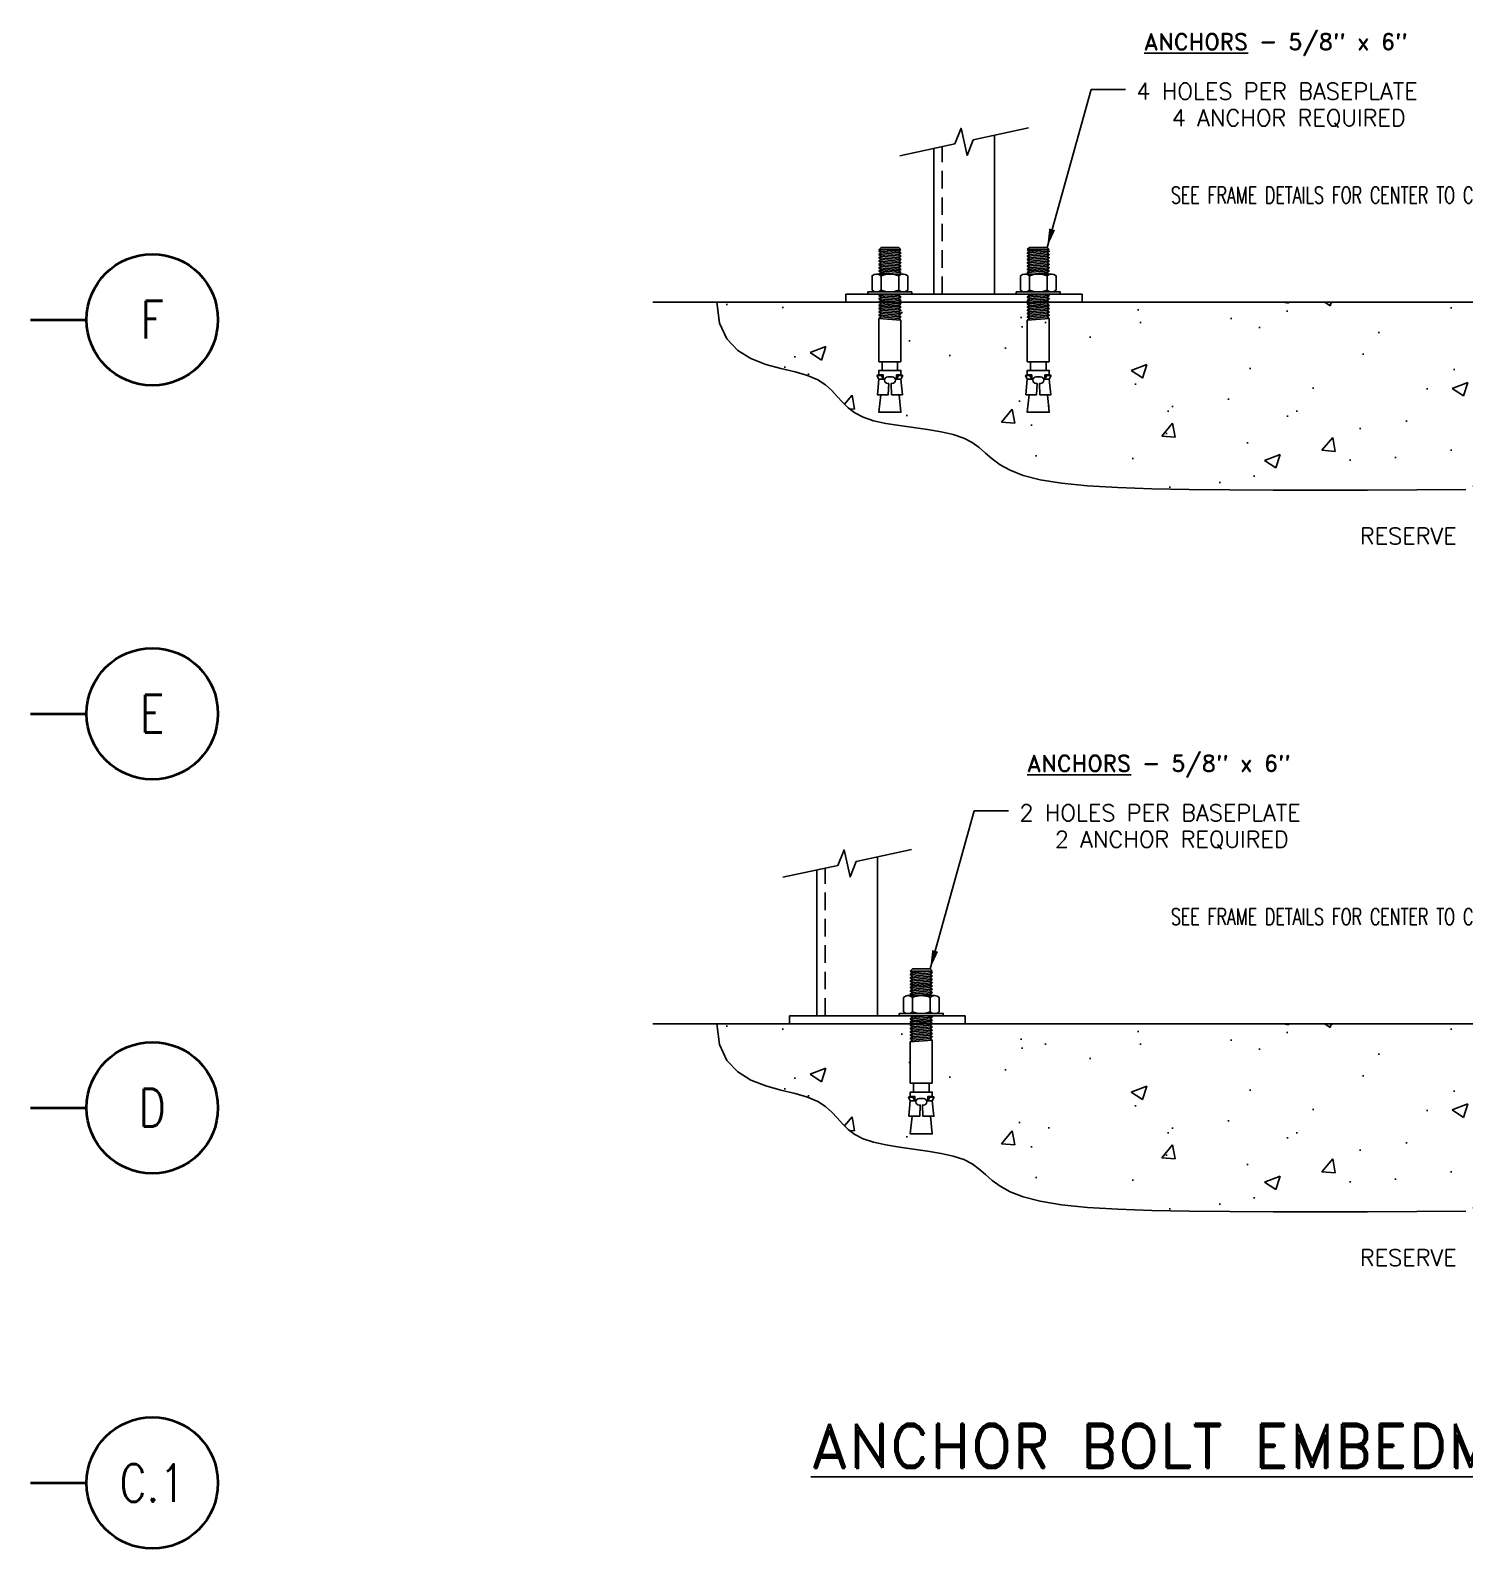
# Model space of a CAD drawing. Header units: inches. Extents: x -1028 to 37906, y -2339 to 19896.
# Drawn here: x 7536 to 9370, y -78 to 1864 of the extents above; entities that cross this region are included whole.
import ezdxf
from ezdxf.enums import TextEntityAlignment as Align

# ---------------------------------------------------------------- set-up
doc = ezdxf.new("R2010")
doc.units = ezdxf.units.IN
doc.header["$LTSCALE"] = 90
doc.header["$MEASUREMENT"] = 0
doc.linetypes.add('HIDDEN', pattern=[0.375, 0.25, -0.125])
for name, color, linetype in [('FDIM', 2, 'Continuous'), ('HIDDENL', 94, 'HIDDEN'), ('OBJBLUE', 5, 'Continuous'), ('OBJCYAN', 4, 'Continuous'), ('OBJMAG', 6, 'Continuous'), ('OBJRED', 1, 'Continuous')]:
    doc.layers.add(name, color=color, linetype=linetype)
doc.layers.add('X02461AFP1$0$UCOLB384', color=6, linetype='Continuous', lineweight=40)
doc.layers.add('X02461AFP1$0$UCOLG2', color=7, linetype='Continuous', lineweight=40)
doc.styles.add('2thirds', font='romans.shx', dxfattribs={"width": 0.7})
doc.styles.add('Romand', font='romand.shx')
doc.styles.add('ROMANS', font='romans', dxfattribs={"width": 0.8})
doc.styles.add('X02461AFP1$0$COLBUB', font='simplex.shx', dxfattribs={"width": 0.8})
doc.dimstyles.new('2TFRAC32$7', dxfattribs={"dimscale": 256, "dimtxt": 0.0938, "dimasz": 0.0938, "dimexe": 0.0625, "dimexo": 0.0625, "dimgap": 0.01, "dimtad": 0, "dimdec": 5, "dimzin": 1, "dimdsep": 46, "dimlunit": 5, "dimtxsty": '2thirds', "dimcen": 0.125, "dimclrd": 256, "dimclre": 256, "dimclrt": 256, "dimadec": 0, "dimazin": 0, "dimtfac": 0.75, "dimtdec": 5, "dimtmove": 0, "dimatfit": 0, "dimfxl": 1, "dimfrac": 2, "dimtolj": 1, "dimtzin": 0, "dimarcsym": 0})

# ---------------------------------------------------------------- blocks, each defined once
blk = doc.blocks.new('CLnumb')
at = {"layer": 'X02461AFP1$0$UCOLB384'}
blk.add_circle((0, 84), 84, dxfattribs=at)
at = {"layer": 'X02461AFP1$0$UCOLB384', "style": 'X02461AFP1$0$COLBUB', "width": 0.8}
blk.add_attdef('384', text='', height=48, dxfattribs=at).set_placement((0, 84), align=Align.MIDDLE_CENTER)
blk = doc.blocks.new('BREAK1')
blk.add_lwpolyline([(-0.3622, -0.0971), (-0.0517, -0.0138), (-0.0166, 0.0946), (0.0166, -0.0946), (0.0517, 0.0138), (0.3622, 0.0971)])

msp = doc.modelspace()

# ---------------------------------------------------------------- hatches: boundary and pattern name
h = msp.add_hatch()
h.set_pattern_fill('AR-CONC', color=256, scale=1.125, style=0)
h.set_pattern_definition([(50, (7746.33, 395.73), (204.958, -17.931), [21.431, -235.744]), (355, (7746.33, 395.73), (-39.648, 214.939), [17.145, -188.595]), (100.451, (7763.41, 394.24), (165.31, 197.006), [18.214, -200.351]), (46.184, (7746.33, 452.88), (304.964, -47.298), [32.147, -353.616]), (96.636, (7771.75, 448.94), (267.08, 278.354), [27.32, -300.527]), (351.184, (7746.33, 452.88), (267.08, 278.353), [25.718, -282.892]), (21, (7774.91, 438.6), (170.567, -115.049), [21.431, -235.744]), (326, (7774.9, 438.6), (69.527, 207.211), [17.145, -188.595]), (71.451, (7789.12, 429), (240.094, 92.163), [18.214, -200.351]), (37.5, (7746.334, 395.73), (3.4747, 95.1244), [0, -186.309, 0, -191.4525, 0, -189.3094]), (7.5, (7746.33, 395.73), (75.172, 112.703), [0, -109.1565, 0, -182.0228, 0, -72.152]), (327.5, (7682.61, 395.73), (152.5394, -6.4448), [0, -71.4375, 0, -222.885, 0, -295.7513]), (317.5, (7654.04, 395.73), (166.645, 28.605), [0, -92.869, 0, -148.0185, 0, -210.026])])
h.paths.add_polyline_path([(9535.172132, 1398.11513), (9530.932339, 1398.11513), (9532.922132, 1417.80263), (9530.988539, 1423.076067), (9532.922132, 1429.05263), (9532.922132, 1516.24013), (8689.477352, 1516.24013), (8689.477352, 1429.05263), (8691.940697, 1422.729314), (8689.494885, 1417.837702), (8691.467145, 1398.11513), (8687.227352, 1398.11513), (8689.477352, 1375.61513), (8661.352352, 1375.61513), (8663.602352, 1398.11513), (8659.362559, 1398.11513), (8661.352352, 1417.80263), (8659.418758, 1423.076067), (8661.352352, 1429.05263), (8661.352352, 1516.24013), (8413.986845, 1516.24013), (8417.385909, 1489.704437), (8426.676682, 1469.600756), (8440.49954, 1454.831724), (8457.494857, 1444.299982), (8476.303007, 1436.908168), (8495.564366, 1431.558923), (8513.919309, 1427.154885), (8530.008209, 1422.598695), (8542.83653, 1417.027947), (8552.870096, 1410.520065), (8560.939815, 1403.387426), (8567.8766, 1395.942408), (8574.511362, 1388.497391), (8581.675011, 1381.364751), (8590.198458, 1374.856869), (8600.912615, 1369.286121), (8614.384007, 1364.860761), (8630.121614, 1361.372536), (8647.370031, 1358.509068), (8665.373853, 1355.957978), (8683.377676, 1353.406888), (8700.626093, 1350.54342), (8716.3637, 1347.055195), (8729.835091, 1342.629835), (8740.601366, 1337.059087), (8749.489636, 1330.551205), (8757.643517, 1323.418566), (8766.206625, 1315.973548), (8776.322577, 1308.528531), (8789.134987, 1301.395892), (8805.787473, 1294.888009), (8827.423649, 1289.317262), (8854.928364, 1284.917933), (8888.151391, 1281.611929), (8926.683734, 1279.24306), (8970.116399, 1277.655136), (9018.04039, 1276.69197), (9070.046713, 1276.197371), (9125.726372, 1276.01515), (9184.670373, 1275.989118), (9246.291261, 1276.01515), (9309.287746, 1276.197371), (9372.180077, 1276.69197), (9433.488504, 1277.655136), (9491.733278, 1279.24306), (9545.434649, 1281.611929), (9593.112867, 1284.917933), (9633.288181, 1289.317262), (9664.977556, 1294.888009), (9689.184812, 1301.395892), (9707.410484, 1308.528531), (9721.155105, 1315.973548), (9731.919209, 1323.418566), (9741.203332, 1330.551205), (9750.508006, 1337.059087), (9761.333767, 1342.629835), (9774.805159, 1347.055195), (9790.542765, 1350.54342), (9807.791183, 1353.406888), (9825.795005, 1355.957978), (9843.798827, 1358.509068), (9861.047244, 1361.372536), (9876.784851, 1364.860761), (9890.256243, 1369.286121), (9900.9704, 1374.856869), (9909.493847, 1381.364751), (9916.657496, 1388.497391), (9923.292258, 1395.942408), (9930.229043, 1403.387426), (9938.298763, 1410.520065), (9948.332328, 1417.027947), (9961.160649, 1422.598695), (9977.249549, 1427.154885), (9995.604492, 1431.558923), (10014.865851, 1436.908168), (10033.674002, 1444.299982), (10050.669318, 1454.831724), (10064.492176, 1469.600756), (10073.782949, 1489.704437), (10077.182013, 1516.24013), (9743.859632, 1516.24013), (9743.859632, 1429.05263), (9746.322977, 1422.729314), (9743.877165, 1417.837702), (9745.849425, 1398.11513), (9741.609632, 1398.11513), (9743.859632, 1375.61513), (9715.734632, 1375.61513), (9717.984632, 1398.11513), (9713.744839, 1398.11513), (9715.734632, 1417.80263), (9713.801039, 1423.076067), (9715.734632, 1429.05263), (9715.734632, 1516.24013), (9561.047132, 1516.24013), (9561.047132, 1429.05263), (9563.510477, 1422.729314), (9561.064665, 1417.837702), (9563.036925, 1398.11513), (9558.797132, 1398.11513), (9561.047132, 1375.61513), (9532.922132, 1375.61513)])
h = msp.add_hatch()
h.set_pattern_fill('AR-CONC', color=256, scale=1.125, style=0)
h.set_pattern_definition([(50, (7746.33, -527.31), (204.958, -17.931), [21.431, -235.744]), (355, (7746.33, -527.31), (-39.648, 214.939), [17.145, -188.595]), (100.451, (7763.41, -528.8), (165.31, 197.006), [18.214, -200.351]), (46.184, (7746.33, -470.16), (304.964, -47.298), [32.147, -353.616]), (96.636, (7771.75, -474.1), (267.08, 278.354), [27.32, -300.527]), (351.184, (7746.33, -470.16), (267.08, 278.353), [25.718, -282.892]), (21, (7774.91, -484.45), (170.567, -115.049), [21.431, -235.744]), (326, (7774.9, -484.45), (69.527, 207.211), [17.145, -188.595]), (71.451, (7789.12, -494.04), (240.094, 92.163), [18.214, -200.351]), (37.5, (7746.334, -527.315), (3.4747, 95.1244), [0, -186.309, 0, -191.4525, 0, -189.3094]), (7.5, (7746.33, -527.31), (75.172, 112.703), [0, -109.1565, 0, -182.0228, 0, -72.152]), (327.5, (7682.61, -527.315), (152.5394, -6.4448), [0, -71.4375, 0, -222.885, 0, -295.7513]), (317.5, (7654.04, -527.31), (166.645, 28.605), [0, -92.869, 0, -148.0185, 0, -210.026])])
h.paths.add_polyline_path([(9535.172132, 475.068402), (9530.932339, 475.068402), (9532.922132, 494.755902), (9530.988539, 500.02934), (9532.922132, 506.005902), (9532.922132, 593.193402), (8689.477352, 593.193402), (8689.477352, 506.005902), (8691.940697, 499.682586), (8689.494885, 494.790974), (8691.467145, 475.068402), (8687.227352, 475.068402), (8689.477352, 452.568402), (8661.352352, 452.568402), (8663.602352, 475.068402), (8659.362559, 475.068402), (8661.352352, 494.755902), (8659.418758, 500.02934), (8661.352352, 506.005902), (8661.352352, 593.193402), (8413.986845, 593.193402), (8417.385909, 566.65771), (8426.676682, 546.554028), (8440.49954, 531.784996), (8457.494857, 521.253254), (8476.303007, 513.86144), (8495.564366, 508.512195), (8513.919309, 504.108157), (8530.008209, 499.551967), (8542.83653, 493.98122), (8552.870096, 487.473337), (8560.939815, 480.340698), (8567.8766, 472.89568), (8574.511362, 465.450663), (8581.675011, 458.318024), (8590.198458, 451.810141), (8600.912615, 446.239394), (8614.384007, 441.814034), (8630.121614, 438.325809), (8647.370031, 435.46234), (8665.373853, 432.911251), (8683.377676, 430.360161), (8700.626093, 427.496692), (8716.3637, 424.008467), (8729.835091, 419.583107), (8740.601366, 414.01236), (8749.489636, 407.504477), (8757.643517, 400.371838), (8766.206625, 392.926821), (8776.322577, 385.481803), (8789.134987, 378.349164), (8805.787473, 371.841281), (8827.423649, 366.270534), (8854.928364, 361.871205), (8888.151391, 358.565201), (8926.683734, 356.196332), (8970.116399, 354.608409), (9018.04039, 353.645242), (9070.046713, 353.150643), (9125.726372, 352.968422), (9184.670373, 352.942391), (9246.291261, 352.968422), (9309.287746, 353.150643), (9372.180077, 353.645242), (9433.488504, 354.608409), (9491.733278, 356.196332), (9545.434649, 358.565201), (9593.112867, 361.871205), (9633.288181, 366.270534), (9664.977556, 371.841281), (9689.184812, 378.349164), (9707.410484, 385.481803), (9721.155105, 392.926821), (9731.919209, 400.371838), (9741.203332, 407.504477), (9750.508006, 414.01236), (9761.333767, 419.583107), (9774.805159, 424.008467), (9790.542765, 427.496692), (9807.791183, 430.360161), (9825.795005, 432.911251), (9843.798827, 435.46234), (9861.047244, 438.325809), (9876.784851, 441.814034), (9890.256243, 446.239394), (9900.9704, 451.810141), (9909.493847, 458.318024), (9916.657496, 465.450663), (9923.292258, 472.89568), (9930.229043, 480.340698), (9938.298763, 487.473337), (9948.332328, 493.98122), (9961.160649, 499.551967), (9977.249549, 504.108157), (9995.604492, 508.512195), (10014.865851, 513.86144), (10033.674002, 521.253254), (10050.669318, 531.784996), (10064.492176, 546.554028), (10073.782949, 566.65771), (10077.182013, 593.193402), (9743.859632, 593.193402), (9743.859632, 506.005902), (9746.322977, 499.682586), (9743.877165, 494.790974), (9745.849425, 475.068402), (9741.609632, 475.068402), (9743.859632, 452.568402), (9715.734632, 452.568402), (9717.984632, 475.068402), (9713.744839, 475.068402), (9715.734632, 494.755902), (9713.801039, 500.02934), (9715.734632, 506.005902), (9715.734632, 593.193402), (9561.047132, 593.193402), (9561.047132, 506.005902), (9563.510477, 499.682586), (9561.064665, 494.790974), (9563.036925, 475.068402), (9558.797132, 475.068402), (9561.047132, 452.568402), (9532.922132, 452.568402)])

# ---------------------------------------------------------------- linework, layer by layer
for p, q in [((8331.953506, 1516.24013), (10159.215352, 1516.24013)), ((8331.953506, 593.193402), (10159.215352, 593.193402))]:
    msp.add_line(p, q)
for points in [[(8413.986845, 1516.24013), (8417.385909, 1489.704437), (8426.676682, 1469.600756), (8440.49954, 1454.831724), (8457.494857, 1444.299982), (8476.303007, 1436.908168), (8495.564366, 1431.558923), (8513.919309, 1427.154885), (8530.008209, 1422.598695), (8542.83653, 1417.027947), (8552.870096, 1410.520065), (8560.939815, 1403.387426), (8567.8766, 1395.942408), (8574.511362, 1388.497391), (8581.675011, 1381.364751), (8590.198458, 1374.856869), (8600.912615, 1369.286121), (8614.384007, 1364.860761), (8630.121614, 1361.372536), (8647.370031, 1358.509068), (8665.373853, 1355.957978), (8683.377676, 1353.406888), (8700.626093, 1350.54342), (8716.3637, 1347.055195), (8729.835091, 1342.629835), (8740.601366, 1337.059087), (8749.489636, 1330.551205), (8757.643517, 1323.418566), (8766.206625, 1315.973548), (8776.322577, 1308.528531), (8789.134987, 1301.395892), (8805.787473, 1294.888009), (8827.423649, 1289.317262), (8854.928364, 1284.917933), (8888.151391, 1281.611929), (8926.683734, 1279.24306), (8970.116399, 1277.655136), (9018.04039, 1276.69197), (9070.046713, 1276.197371), (9125.726372, 1276.01515), (9184.670373, 1275.989118), (9246.291261, 1276.01515), (9309.287746, 1276.197371), (9372.180077, 1276.69197)], [(8413.986845, 593.193402), (8417.385909, 566.65771), (8426.676682, 546.554028), (8440.49954, 531.784996), (8457.494857, 521.253254), (8476.303007, 513.86144), (8495.564366, 508.512195), (8513.919309, 504.108157), (8530.008209, 499.551967), (8542.83653, 493.98122), (8552.870096, 487.473337), (8560.939815, 480.340698), (8567.8766, 472.89568), (8574.511362, 465.450663), (8581.675011, 458.318024), (8590.198458, 451.810141), (8600.912615, 446.239394), (8614.384007, 441.814034), (8630.121614, 438.325809), (8647.370031, 435.46234), (8665.373853, 432.911251), (8683.377676, 430.360161), (8700.626093, 427.496692), (8716.3637, 424.008467), (8729.835091, 419.583107), (8740.601366, 414.01236), (8749.489636, 407.504477), (8757.643517, 400.371838), (8766.206625, 392.926821), (8776.322577, 385.481803), (8789.134987, 378.349164), (8805.787473, 371.841281), (8827.423649, 366.270534), (8854.928364, 361.871205), (8888.151391, 358.565201), (8926.683734, 356.196332), (8970.116399, 354.608409), (9018.04039, 353.645242), (9070.046713, 353.150643), (9125.726372, 352.968422), (9184.670373, 352.942391), (9246.291261, 352.968422), (9309.287746, 353.150643), (9372.180077, 353.645242)]]:
    msp.add_lwpolyline(points)
at = {"layer": 'HIDDENL'}
for p, q in [((8702.02969, 1526.787005), (8702.02969, 1715.486189)), ((8552.365165, 603.740277), (8552.365165, 792.439462))]:
    msp.add_line(p, q, dxfattribs=at)
at = {"layer": 'OBJBLUE'}
for p, q in [((8649.295315, 1579.52138), (8621.170315, 1581.630755)), ((8649.295315, 1575.30263), (8621.170315, 1577.412005)), ((8649.295315, 1571.08388), (8621.170315, 1573.193255)), ((8646.482815, 1577.412005), (8623.982815, 1579.52138)), ((8646.482815, 1573.193255), (8623.982815, 1575.30263)), ((8811.016877, 1579.52138), (8839.141877, 1581.630755)), ((8811.016877, 1575.30263), (8839.141877, 1577.412005)), ((8811.016877, 1571.08388), (8839.141877, 1573.193255)), ((8813.829377, 1577.412005), (8836.329377, 1579.52138)), ((8813.829377, 1573.193255), (8836.329377, 1575.30263)), ((8649.295315, 1566.86513), (8621.170315, 1568.974505)), ((8649.295315, 1562.64638), (8621.170315, 1564.755755)), ((8649.295315, 1558.42763), (8621.170315, 1560.537005)), ((8649.295315, 1554.20888), (8621.170315, 1556.318255)), ((8646.482815, 1568.974505), (8623.982815, 1571.08388)), ((8646.482815, 1564.755755), (8623.982815, 1566.86513)), ((8646.482815, 1560.537005), (8623.982815, 1562.64638)), ((8646.482815, 1556.318255), (8623.982815, 1558.42763)), ((8642.631715, 1552.460545), (8623.982815, 1554.20888)), ((8811.016877, 1566.86513), (8839.141877, 1568.974505)), ((8811.016877, 1562.64638), (8839.141877, 1564.755755)), ((8811.016877, 1558.42763), (8839.141877, 1560.537005)), ((8811.016877, 1554.20888), (8839.141877, 1556.318255)), ((8813.829377, 1568.974505), (8836.329377, 1571.08388)), ((8813.829377, 1564.755755), (8836.329377, 1566.86513)), ((8813.829377, 1560.537005), (8836.329377, 1562.64638)), ((8813.829377, 1556.318255), (8836.329377, 1558.42763)), ((8817.680477, 1552.460545), (8836.329377, 1554.20888)), ((8649.295315, 1522.929295), (8621.170315, 1525.03867)), ((8649.295315, 1518.710545), (8621.170315, 1520.81992)), ((8649.295315, 1514.491795), (8621.170315, 1516.60117)), ((8646.482815, 1520.81992), (8623.982815, 1522.929295)), ((8646.482815, 1516.60117), (8623.982815, 1518.710545)), ((8646.482815, 1525.03867), (8627.833926, 1526.787005)), ((8811.016877, 1522.929295), (8839.141877, 1525.03867)), ((8811.016877, 1518.710545), (8839.141877, 1520.81992)), ((8811.016877, 1514.491795), (8839.141877, 1516.60117)), ((8813.829377, 1525.03867), (8832.478266, 1526.787005)), ((8813.829377, 1520.81992), (8836.329377, 1522.929295)), ((8813.829377, 1516.60117), (8836.329377, 1518.710545)), ((8649.295315, 1510.273045), (8621.170315, 1512.38242)), ((8649.295315, 1506.054295), (8621.170315, 1508.16367)), ((8649.295315, 1501.835545), (8621.170315, 1503.94492)), ((8649.295315, 1497.616795), (8621.170315, 1499.72617)), ((8649.295315, 1493.398045), (8621.170315, 1495.50742)), ((8646.482815, 1512.38242), (8623.982815, 1514.491795)), ((8646.482815, 1508.16367), (8623.982815, 1510.273045)), ((8646.482815, 1503.94492), (8623.982815, 1506.054295)), ((8646.482815, 1499.72617), (8623.982815, 1501.835545)), ((8646.482815, 1495.50742), (8623.982815, 1497.616795)), ((8811.016877, 1510.273045), (8839.141877, 1512.38242)), ((8811.016877, 1506.054295), (8839.141877, 1508.16367)), ((8811.016877, 1501.835545), (8839.141877, 1503.94492)), ((8811.016877, 1497.616795), (8839.141877, 1499.72617)), ((8811.016877, 1493.398045), (8839.141877, 1495.50742)), ((8813.829377, 1512.38242), (8836.329377, 1514.491795)), ((8813.829377, 1508.16367), (8836.329377, 1510.273045)), ((8813.829377, 1503.94492), (8836.329377, 1506.054295)), ((8813.829377, 1499.72617), (8836.329377, 1501.835545)), ((8813.829377, 1495.50742), (8836.329377, 1497.616795)), ((8649.295315, 1440.30263), (8621.170315, 1440.30263)), ((8811.016877, 1440.30263), (8839.141877, 1440.30263)), ((8661.352352, 656.474652), (8689.477352, 658.584027)), ((8661.352352, 652.255902), (8689.477352, 654.365277)), ((8661.352352, 648.037152), (8689.477352, 650.146527)), ((8661.352352, 643.818402), (8689.477352, 645.927777)), ((8661.352352, 639.599652), (8689.477352, 641.709027)), ((8664.164852, 654.365277), (8686.664852, 656.474652)), ((8664.164852, 650.146527), (8686.664852, 652.255902)), ((8664.164852, 645.927777), (8686.664852, 648.037152)), ((8664.164852, 641.709027), (8686.664852, 643.818402)), ((8661.352352, 635.380902), (8689.477352, 637.490277)), ((8661.352352, 631.162152), (8689.477352, 633.271527)), ((8664.164852, 637.490277), (8686.664852, 639.599652)), ((8664.164852, 633.271527), (8686.664852, 635.380902)), ((8668.015952, 629.413818), (8686.664852, 631.162152)), ((8664.164852, 601.991943), (8682.813741, 603.740277)), ((8661.352352, 599.882568), (8689.477352, 601.991943)), ((8661.352352, 595.663818), (8689.477352, 597.773193)), ((8661.352352, 591.445068), (8689.477352, 593.554443)), ((8661.352352, 587.226318), (8689.477352, 589.335693)), ((8661.352352, 583.007568), (8689.477352, 585.116943)), ((8664.164852, 597.773193), (8686.664852, 599.882568)), ((8664.164852, 593.554443), (8686.664852, 595.663818)), ((8664.164852, 589.335693), (8686.664852, 591.445068)), ((8664.164852, 585.116943), (8686.664852, 587.226318)), ((8664.164852, 580.898193), (8686.664852, 583.007568)), ((8661.352352, 578.788818), (8689.477352, 580.898193)), ((8661.352352, 574.570068), (8689.477352, 576.679443)), ((8661.352352, 570.351318), (8689.477352, 572.460693)), ((8664.164852, 576.679443), (8686.664852, 578.788818)), ((8664.164852, 572.460693), (8686.664852, 574.570068)), ((8661.352352, 517.255902), (8689.477352, 517.255902))]:
    msp.add_line(p, q, dxfattribs=at)
for points in [[(8623.982815, 1583.74013), (8621.170315, 1581.630755), (8623.982815, 1579.52138), (8621.170315, 1577.412005), (8623.982815, 1575.30263), (8621.170315, 1573.193255), (8623.982815, 1571.08388), (8621.170315, 1568.974505), (8623.982815, 1566.86513), (8621.170315, 1564.755755), (8623.982815, 1562.64638), (8621.170315, 1560.537005), (8623.982815, 1558.42763), (8621.170315, 1556.318255), (8623.982815, 1554.20888), (8621.651702, 1552.460545)], [(8646.482815, 1586.55263), (8623.982815, 1586.55263), (8621.411386, 1583.981201), (8646.482815, 1581.630755)], [(8649.295315, 1583.74013), (8623.982815, 1583.74013)], [(8649.295315, 1583.74013), (8646.482815, 1586.55263)], [(8649.295315, 1583.74013), (8646.482815, 1581.630755), (8649.295315, 1579.52138), (8646.482815, 1577.412005), (8649.295315, 1575.30263), (8646.482815, 1573.193255), (8649.295315, 1571.08388), (8646.482815, 1568.974505), (8649.295315, 1566.86513), (8646.482815, 1564.755755), (8649.295315, 1562.64638), (8646.482815, 1560.537005), (8649.295315, 1558.42763), (8646.482815, 1556.318255), (8649.295315, 1554.20888), (8646.964202, 1552.460545)], [(8811.016877, 1583.74013), (8813.829377, 1586.55263)], [(8811.016877, 1583.74013), (8836.329377, 1583.74013)], [(8811.016877, 1583.74013), (8813.829377, 1581.630755), (8811.016877, 1579.52138), (8813.829377, 1577.412005), (8811.016877, 1575.30263), (8813.829377, 1573.193255), (8811.016877, 1571.08388), (8813.829377, 1568.974505), (8811.016877, 1566.86513), (8813.829377, 1564.755755), (8811.016877, 1562.64638), (8813.829377, 1560.537005), (8811.016877, 1558.42763), (8813.829377, 1556.318255), (8811.016877, 1554.20888), (8813.34799, 1552.460545)], [(8813.829377, 1586.55263), (8836.329377, 1586.55263), (8838.900806, 1583.981201), (8813.829377, 1581.630755)], [(8836.329377, 1583.74013), (8839.141877, 1581.630755), (8836.329377, 1579.52138), (8839.141877, 1577.412005), (8836.329377, 1575.30263), (8839.141877, 1573.193255), (8836.329377, 1571.08388), (8839.141877, 1568.974505), (8836.329377, 1566.86513), (8839.141877, 1564.755755), (8836.329377, 1562.64638), (8839.141877, 1560.537005), (8836.329377, 1558.42763), (8839.141877, 1556.318255), (8836.329377, 1554.20888), (8838.66049, 1552.460545)], [(8623.501427, 1526.787005), (8621.170315, 1525.03867), (8623.982815, 1522.929295), (8621.170315, 1520.81992), (8623.982815, 1518.710545), (8621.170315, 1516.60117), (8623.982815, 1514.491795), (8621.170315, 1512.38242), (8623.982815, 1510.273045), (8621.170315, 1508.16367), (8623.982815, 1506.054295), (8621.170315, 1503.94492), (8623.982815, 1501.835545), (8621.170315, 1499.72617), (8623.982815, 1497.616795), (8621.170315, 1495.50742)], [(8648.813927, 1526.787005), (8646.482815, 1525.03867), (8649.295315, 1522.929295), (8646.482815, 1520.81992), (8649.295315, 1518.710545), (8646.482815, 1516.60117), (8649.295315, 1514.491795), (8646.482815, 1512.38242), (8649.295315, 1510.273045), (8646.482815, 1508.16367), (8649.295315, 1506.054295), (8646.482815, 1503.94492), (8649.295315, 1501.835545), (8646.482815, 1499.72617), (8649.295315, 1497.616795), (8646.482815, 1495.50742), (8649.295315, 1493.398045)], [(8811.498265, 1526.787005), (8813.829377, 1525.03867), (8811.016877, 1522.929295), (8813.829377, 1520.81992), (8811.016877, 1518.710545), (8813.829377, 1516.60117), (8811.016877, 1514.491795), (8813.829377, 1512.38242), (8811.016877, 1510.273045), (8813.829377, 1508.16367), (8811.016877, 1506.054295), (8813.829377, 1503.94492), (8811.016877, 1501.835545), (8813.829377, 1499.72617), (8811.016877, 1497.616795), (8813.829377, 1495.50742), (8811.016877, 1493.398045)], [(8836.810765, 1526.787005), (8839.141877, 1525.03867), (8836.329377, 1522.929295), (8839.141877, 1520.81992), (8836.329377, 1518.710545), (8839.141877, 1516.60117), (8836.329377, 1514.491795), (8839.141877, 1512.38242), (8836.329377, 1510.273045), (8839.141877, 1508.16367), (8836.329377, 1506.054295), (8839.141877, 1503.94492), (8836.329377, 1501.835545), (8839.141877, 1499.72617), (8836.329377, 1497.616795), (8839.141877, 1495.50742)], [(8621.170315, 1495.50742), (8621.170315, 1440.30263)], [(8839.141877, 1495.50742), (8839.141877, 1440.30263)], [(8649.295315, 1440.30263), (8649.295315, 1493.398045)], [(8811.016877, 1440.30263), (8811.016877, 1493.398045)], [(8625.389065, 1440.30263), (8625.389065, 1429.05263)], [(8645.076565, 1429.05263), (8645.076565, 1440.30263)], [(8815.235627, 1429.05263), (8815.235627, 1440.30263)], [(8834.923127, 1440.30263), (8834.923127, 1429.05263)], [(8623.420315, 1398.11513), (8621.170315, 1375.61513), (8649.295315, 1375.61513), (8647.045315, 1398.11513)], [(8836.891877, 1398.11513), (8839.141877, 1375.61513), (8811.016877, 1375.61513), (8813.266877, 1398.11513)], [(8661.352352, 660.693402), (8664.164852, 663.505902)], [(8661.352352, 660.693402), (8664.164852, 658.584027), (8661.352352, 656.474652), (8664.164852, 654.365277), (8661.352352, 652.255902), (8664.164852, 650.146527), (8661.352352, 648.037152), (8664.164852, 645.927777), (8661.352352, 643.818402), (8664.164852, 641.709027), (8661.352352, 639.599652), (8664.164852, 637.490277), (8661.352352, 635.380902), (8664.164852, 633.271527), (8661.352352, 631.162152), (8663.683465, 629.413818)], [(8661.352352, 660.693402), (8686.664852, 660.693402)], [(8664.164852, 663.505902), (8686.664852, 663.505902), (8689.236281, 660.934473), (8664.164852, 658.584027)], [(8686.664852, 660.693402), (8689.477352, 658.584027), (8686.664852, 656.474652), (8689.477352, 654.365277), (8686.664852, 652.255902), (8689.477352, 650.146527), (8686.664852, 648.037152), (8689.477352, 645.927777), (8686.664852, 643.818402), (8689.477352, 641.709027), (8686.664852, 639.599652), (8689.477352, 637.490277), (8686.664852, 635.380902), (8689.477352, 633.271527), (8686.664852, 631.162152), (8688.995965, 629.413818)], [(8661.83374, 603.740277), (8664.164852, 601.991943), (8661.352352, 599.882568), (8664.164852, 597.773193), (8661.352352, 595.663818), (8664.164852, 593.554443), (8661.352352, 591.445068), (8664.164852, 589.335693), (8661.352352, 587.226318), (8664.164852, 585.116943), (8661.352352, 583.007568), (8664.164852, 580.898193), (8661.352352, 578.788818), (8664.164852, 576.679443), (8661.352352, 574.570068), (8664.164852, 572.460693), (8661.352352, 570.351318)], [(8687.14624, 603.740277), (8689.477352, 601.991943), (8686.664852, 599.882568), (8689.477352, 597.773193), (8686.664852, 595.663818), (8689.477352, 593.554443), (8686.664852, 591.445068), (8689.477352, 589.335693), (8686.664852, 587.226318), (8689.477352, 585.116943), (8686.664852, 583.007568), (8689.477352, 580.898193), (8686.664852, 578.788818), (8689.477352, 576.679443), (8686.664852, 574.570068), (8689.477352, 572.460693)], [(8661.352352, 517.255902), (8661.352352, 570.351318)], [(8689.477352, 572.460693), (8689.477352, 517.255902)], [(8665.571102, 506.005902), (8665.571102, 517.255902)], [(8685.258602, 517.255902), (8685.258602, 506.005902)], [(8687.227352, 475.068402), (8689.477352, 452.568402), (8661.352352, 452.568402), (8663.602352, 475.068402)]]:
    msp.add_lwpolyline(points, dxfattribs=at)
at = {"layer": 'OBJCYAN'}
for p, q in [((8618.182939, 1552.460545), (8652.28269, 1552.460545)), ((8623.866231, 1550.170647), (8623.866231, 1531.889397)), ((8646.599399, 1550.170647), (8646.599399, 1531.889397)), ((8657.965982, 1550.170647), (8657.965982, 1531.889397)), ((8802.34621, 1550.170647), (8802.34621, 1531.889397)), ((8842.129253, 1552.460545), (8808.029502, 1552.460545)), ((8813.712794, 1550.170647), (8813.712794, 1531.889397)), ((8836.445961, 1550.170647), (8836.445961, 1531.889397)), ((8618.182939, 1529.599505), (8652.28269, 1529.599505)), ((8842.129253, 1529.599505), (8808.029502, 1529.599505)), ((8619.236721, 1423.076067), (8618.70697, 1422.729314)), ((8624.33197, 1422.729314), (8618.70697, 1422.729314)), ((8619.236721, 1423.076067), (8624.861721, 1423.076067)), ((8624.861721, 1423.076067), (8624.33197, 1422.729314)), ((8626.795315, 1417.80263), (8624.33197, 1422.729314)), ((8626.795315, 1419.20888), (8624.861721, 1423.076067)), ((8643.670315, 1419.20888), (8645.603909, 1423.076067)), ((8643.670315, 1417.80263), (8646.13366, 1422.729314)), ((8645.603909, 1423.076067), (8646.13366, 1422.729314)), ((8651.228909, 1423.076067), (8645.603909, 1423.076067)), ((8646.13366, 1422.729314), (8651.75866, 1422.729314)), ((8651.228909, 1423.076067), (8651.75866, 1422.729314)), ((8809.083284, 1423.076067), (8808.553532, 1422.729314)), ((8814.178532, 1422.729314), (8808.553532, 1422.729314)), ((8809.083284, 1423.076067), (8814.708284, 1423.076067)), ((8814.708284, 1423.076067), (8814.178532, 1422.729314)), ((8816.641877, 1417.80263), (8814.178532, 1422.729314)), ((8816.641877, 1419.20888), (8814.708284, 1423.076067)), ((8833.516877, 1419.20888), (8835.450471, 1423.076067)), ((8833.516877, 1417.80263), (8835.980222, 1422.729314)), ((8835.450471, 1423.076067), (8835.980222, 1422.729314)), ((8841.075471, 1423.076067), (8835.450471, 1423.076067)), ((8835.980222, 1422.729314), (8841.605222, 1422.729314)), ((8841.075471, 1423.076067), (8841.605222, 1422.729314)), ((8652.681685, 627.12392), (8652.681685, 608.84267)), ((8692.464728, 629.413818), (8658.364977, 629.413818)), ((8664.048268, 627.12392), (8664.048268, 608.84267)), ((8686.781436, 627.12392), (8686.781436, 608.84267)), ((8692.464728, 606.552777), (8658.364977, 606.552777)), ((8659.418758, 500.02934), (8658.889007, 499.682586)), ((8664.514007, 499.682586), (8658.889007, 499.682586)), ((8659.418758, 500.02934), (8665.043758, 500.02934)), ((8665.043758, 500.02934), (8664.514007, 499.682586)), ((8666.977352, 494.755902), (8664.514007, 499.682586)), ((8666.977352, 496.162152), (8665.043758, 500.02934)), ((8683.852352, 496.162152), (8685.785946, 500.02934)), ((8683.852352, 494.755902), (8686.315697, 499.682586)), ((8691.410946, 500.02934), (8685.785946, 500.02934)), ((8685.785946, 500.02934), (8686.315697, 499.682586)), ((8686.315697, 499.682586), (8691.940697, 499.682586)), ((8691.410946, 500.02934), (8691.940697, 499.682586))]:
    msp.add_line(p, q, dxfattribs=at)
for points in [[(8657.965982, 1550.170647, 0.402917), (8646.599399, 1550.170647, 0.201459), (8623.866231, 1550.170647, 0.402917), (8612.499647, 1550.170647), (8612.499647, 1531.889397, 0.402917), (8623.866231, 1531.889397, 0.201459), (8646.599399, 1531.889397, 0.402917), (8657.965982, 1531.889397)], [(8802.34621, 1550.170647, -0.402917), (8813.712794, 1550.170647, -0.201459), (8836.445961, 1550.170647, -0.402917), (8847.812545, 1550.170647), (8847.812545, 1531.889397, -0.402917), (8836.445961, 1531.889397, -0.201459), (8813.712794, 1531.889397, -0.402917), (8802.34621, 1531.889397)], [(8621.152782, 1417.837702), (8619.180522, 1398.11513), (8633.12344, 1398.11513), (8633.826565, 1412.356246), (8632.420315, 1412.356246, -1), (8632.420315, 1420.793746), (8638.045315, 1420.793746, -1), (8638.045315, 1412.356246), (8636.639065, 1412.356246), (8637.34219, 1398.11513), (8651.285108, 1398.11513)], [(8839.15941, 1417.837702), (8841.13167, 1398.11513), (8827.188752, 1398.11513), (8826.485627, 1412.356246), (8827.891877, 1412.356246, 1), (8827.891877, 1420.793746), (8822.266877, 1420.793746, 1), (8822.266877, 1412.356246), (8823.673127, 1412.356246), (8822.970002, 1398.11513), (8809.027084, 1398.11513)], [(8652.681685, 627.12392, -0.402917), (8664.048268, 627.12392, -0.201459), (8686.781436, 627.12392, -0.402917), (8698.14802, 627.12392), (8698.14802, 608.84267, -0.402917), (8686.781436, 608.84267, -0.201459), (8664.048268, 608.84267, -0.402917), (8652.681685, 608.84267)], [(8689.494885, 494.790974), (8691.467145, 475.068402), (8677.524227, 475.068402), (8676.821102, 489.309518), (8678.227352, 489.309518, 1), (8678.227352, 497.747018), (8672.602352, 497.747018, 1), (8672.602352, 489.309518), (8674.008602, 489.309518), (8673.305477, 475.068402), (8659.362559, 475.068402)]]:
    msp.add_lwpolyline(points, format="xyb", dxfattribs=at)
for points in [[(8621.170315, 1423.42763), (8626.795315, 1423.42763), (8626.795315, 1417.80263), (8621.170315, 1417.80263), (8618.70697, 1422.729314)], [(8649.295315, 1423.42763), (8649.295315, 1429.05263), (8621.170315, 1429.05263), (8621.170315, 1423.42763)], [(8649.295315, 1423.42763), (8643.670315, 1423.42763), (8643.670315, 1417.80263), (8649.295315, 1417.80263), (8651.75866, 1422.729314)], [(8651.285108, 1398.11513), (8649.312848, 1417.837702)], [(8811.016877, 1423.42763), (8816.641877, 1423.42763), (8816.641877, 1417.80263), (8811.016877, 1417.80263), (8808.553532, 1422.729314)], [(8809.027084, 1398.11513), (8810.999344, 1417.837702)], [(8811.016877, 1423.42763), (8811.016877, 1429.05263), (8839.141877, 1429.05263), (8839.141877, 1423.42763)], [(8839.141877, 1423.42763), (8833.516877, 1423.42763), (8833.516877, 1417.80263), (8839.141877, 1417.80263), (8841.605222, 1422.729314)], [(8661.352352, 500.380902), (8661.352352, 506.005902), (8689.477352, 506.005902), (8689.477352, 500.380902)], [(8661.352352, 500.380902), (8666.977352, 500.380902), (8666.977352, 494.755902), (8661.352352, 494.755902), (8658.889007, 499.682586)], [(8659.362559, 475.068402), (8661.334819, 494.790974)], [(8689.477352, 500.380902), (8683.852352, 500.380902), (8683.852352, 494.755902), (8689.477352, 494.755902), (8691.940697, 499.682586)]]:
    msp.add_lwpolyline(points, dxfattribs=at)
at = {"layer": 'OBJMAG'}
for points in [[(8663.357815, 1529.599505), (8607.107815, 1529.599505), (8607.107815, 1526.787005), (8663.357815, 1526.787005)], [(8796.954377, 1529.599505), (8853.204377, 1529.599505), (8853.204377, 1526.787005), (8796.954377, 1526.787005)], [(8647.289852, 606.552777), (8703.539852, 606.552777), (8703.539852, 603.740277), (8647.289852, 603.740277)]]:
    msp.add_lwpolyline(points, close=True, dxfattribs=at)
at = {"layer": 'OBJRED'}
for p, q in [((8768.829377, 1526.787005), (8768.829377, 1729.91715)), ((8691.482815, 1526.787005), (8691.482815, 1712.865953)), ((8881.329377, 1526.787005), (8578.982815, 1526.787005)), ((8578.982815, 1516.24013), (8578.982815, 1526.787005)), ((8578.982815, 1516.24013), (8881.329377, 1516.24013)), ((8768.829377, 1526.787005), (8691.482815, 1526.787005)), ((8881.329377, 1516.24013), (8881.329377, 1526.787005)), ((8619.164852, 603.740277), (8619.164852, 806.870422)), ((8541.81829, 603.740277), (8541.81829, 789.819225)), ((8506.664852, 603.740277), (8506.664852, 593.193402)), ((8731.664852, 603.740277), (8506.664852, 603.740277)), ((8619.164852, 603.740277), (8541.81829, 603.740277)), ((8731.664852, 593.193402), (8731.664852, 603.740277)), ((8506.664852, 593.193402), (8731.664852, 593.193402))]:
    msp.add_line(p, q, dxfattribs=at)
at = {"layer": 'X02461AFP1$0$UCOLG2'}
for p, q in [((7535.656734, 1493.985913), (7607.656734, 1493.985913)), ((7535.656734, 989.985913), (7607.656734, 989.985913)), ((7535.656734, 485.985913), (7607.656734, 485.985913)), ((7535.656734, 5.985913), (7607.656734, 5.985913))]:
    msp.add_line(p, q, dxfattribs=at)

# ---------------------------------------------------------------- block references
for p, values in [((7691.656734, 1409.985913), {'384': 'F'}), ((7691.656734, 905.985913), {'384': 'E'}), ((7691.656734, 401.985913), {'384': 'D'}), ((7691.656734, -78.014087), {'384': 'C.1'})]:
    msp.add_blockref('CLnumb', p).add_auto_attribs(values)
at = {"layer": 'FDIM', "xscale": -227.4670610929861, "yscale": -183.3947366065304, "zscale": 227.4670610929852}
for p in [(8730.156406, 1721.562498), (8580.491881, 798.515771)]:
    msp.add_blockref('BREAK1', p, dxfattribs=at)

# ---------------------------------------------------------------- texts
at = {"layer": 'FDIM'}
for s, style, p in [('%%uANCHORS%%u - 5/8" x 6"', 'Romand', (8960.527835, 1839.018913)), ('4 HOLES PER BASEPLATE', 'ROMANS', (8950.566012, 1775.735645)), ('4 ANCHOR REQUIRED', 'ROMANS', (8995.876184, 1741.775113)), ('RESERVE', 'ROMANS', (9236.402112, 1206.742159)), ('%%uANCHORS%%u - 5/8" x 6"', 'Romand', (8810.86331, 915.972185)), ('2 HOLES PER BASEPLATE', 'ROMANS', (8800.901486, 852.688917)), ('2 ANCHOR REQUIRED', 'ROMANS', (8846.211659, 818.728385)), ('RESERVE', 'ROMANS', (9236.402112, 283.695431))]:
    msp.add_text(s, height=21.09375, dxfattribs=dict(at, style=style)).set_placement(p)
at = {"layer": 'FDIM', "style": 'Romand'}
msp.add_text('%%uANCHOR BOLT EMBEDMENT DETAILS', height=56.25, dxfattribs=at).set_placement((9207.845824, 25.282825), align=Align.CENTER)
at = {"layer": 'FDIM', "char_height": 21.105, "attachment_point": 5, "style": '2thirds'}
for insert in [(9218.926805, 1653.374341), (9218.926805, 730.327613)]:
    msp.add_mtext('SEE FRAME DETAILS FOR CENTER TO CENTER', dxfattribs=dict(at, insert=insert))

# ---------------------------------------------------------------- leaders
at = {"layer": 'FDIM'}
for points in [[(8836.329377, 1586.55263), (8892.706324, 1788.622341), (8936.473765, 1788.622341)], [(8686.664852, 663.505902), (8743.041799, 865.575614), (8786.80924, 865.575614)]]:
    msp.add_leader(points, dimstyle='2TFRAC32$7', dxfattribs=at)

doc.saveas('drawing.dxf')
